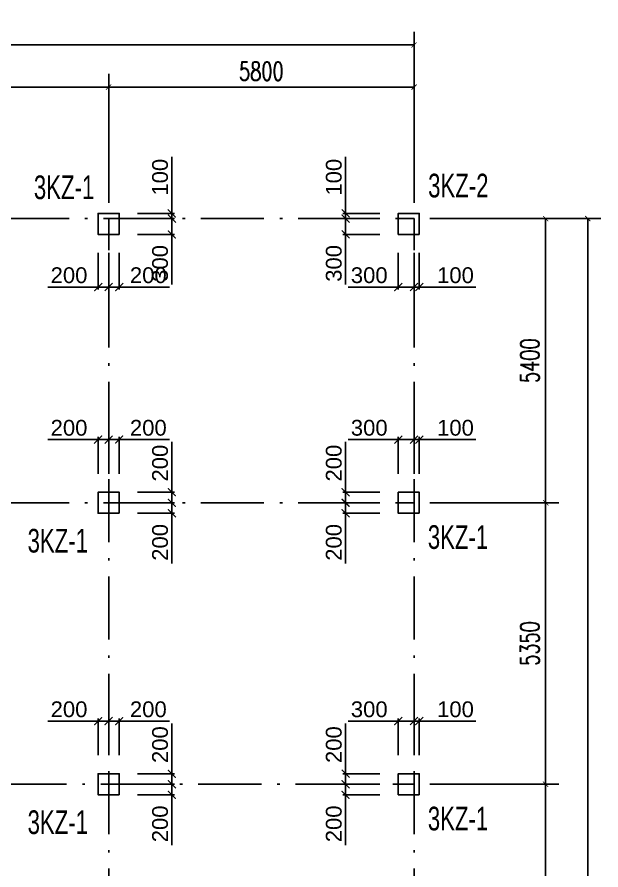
# Model space of a CAD drawing. Header units: millimetres. Extents: x -3831 to 465700, y 39900 to 106100.
# Drawn here: x 164960 to 176050, y 88922 to 105131 of the extents above; entities that cross this region are included whole.
import ezdxf

# ---------------------------------------------------------------- set-up
doc = ezdxf.new("R2010")
doc.units = ezdxf.units.MM
doc.linetypes.add('线型2', pattern=[1850, 1200, -300, 50, -300])
for name, color, linetype in [('AXIS', 3, 'Continuous'), ('column_dim', 90, 'Continuous'), ('DOTE', 10, '线型2')]:
    doc.layers.add(name, color=color, linetype=linetype)
doc.layers.add('S_Cl', color=2, linetype='Continuous', lineweight=25)
doc.layers.add('S_ColumFocus', color=2, linetype='Continuous', lineweight=9)
doc.styles.add('_TCH_DIM_T3', font='SIMPLEX', dxfattribs={"width": 0.705882, "bigfont": 'GBCBIG'})
doc.styles.get("Standard").update_dxf_attribs({"font": 'arial.ttf'})
doc.styles.add('xxxx', font='RIF.ttf')
doc.dimstyles.new('_TCH_ARCH&&100', dxfattribs={"dimtxt": 297.5, "dimasz": 100, "dimexe": 250, "dimexo": 300, "dimgap": 126.25, "dimtad": 1, "dimdec": 0, "dimzin": 0, "dimdsep": 46, "dimtxsty": '_TCH_DIM_T3', "dimblk": 'ARCHTICK', "dimcen": 0.09, "dimclrt": 7, "dimazin": 2, "dimtfac": 1, "dimtdec": 0, "dimtix": 1, "dimtmove": 2, "dimatfit": 3, "dimfxl": 100, "dimtolj": 1, "dimtzin": 0, "dimarcsym": 0})
doc.dimstyles.new('ISO-25', dxfattribs={"dimtxt": 2.5, "dimasz": 2.5, "dimexe": 1.25, "dimexo": 0.625, "dimtad": 1, "dimtxsty": 'Standard', "dimcen": 2.5, "dimadec": 0, "dimazin": 0, "dimtfac": 1, "dimtmove": 0, "dimatfit": 3, "dimfxl": 1, "dimarcsym": 0})

# ---------------------------------------------------------------- blocks, each defined once
blk = doc.blocks.new('_ArchTick')
at = {"color": 0, "linetype": 'ByBlock', "const_width": 0.15}
blk.add_lwpolyline([(-0.5, -0.5), (0.5, 0.5)], dxfattribs=at)
blk = doc.blocks.new('*D1666')
at = {"layer": 'column_dim', "color": 0, "lineweight": -2, "transparency": 16777216}
for p, q in [((171200, 101400), (171200, 102474)), ((171850, 101400), (171150, 101400)), ((171200, 101300), (171200, 101400)), ((171850, 101300), (171150, 101300)), ((171200, 101300), (171200, 101150))]:
    blk.add_line(p, q, dxfattribs=at)
at = {"layer": 'Defpoints', "color": 0, "transparency": 16777216}
for p in [(172200, 101400), (171200, 101300), (172200, 101300)]:
    blk.add_point(p, dxfattribs=at)
at = {"layer": 'column_dim', "color": 0, "lineweight": -2, "transparency": 16777216, "xscale": 150, "yscale": 150, "zscale": 150}
for p, rotation in [((171200, 101400), 270), ((171200, 101300), 90)]:
    blk.add_blockref('_ArchTick', p, dxfattribs=dict(at, rotation=rotation))
at = {"layer": 'column_dim', "color": 7, "transparency": 16777216, "insert": (170977, 102087), "char_height": 300, "attachment_point": 5, "rotation": 90}
blk.add_mtext('100', dxfattribs=at)
blk = doc.blocks.new('*D1667')
at = {"layer": 'column_dim', "color": 0, "lineweight": -2, "transparency": 16777216}
for p, q in [((171850, 101300), (171150, 101300)), ((171200, 101300), (171200, 101000)), ((171850, 101000), (171150, 101000)), ((171200, 101000), (171200, 100048))]:
    blk.add_line(p, q, dxfattribs=at)
at = {"layer": 'Defpoints', "color": 0, "transparency": 16777216}
for p in [(171200, 101300), (172200, 101300), (172200, 101000)]:
    blk.add_point(p, dxfattribs=at)
at = {"layer": 'column_dim', "color": 0, "lineweight": -2, "transparency": 16777216, "xscale": 150, "yscale": 150, "zscale": 150}
for p, rotation in [((171200, 101300), 90), ((171200, 101000), 270)]:
    blk.add_blockref('_ArchTick', p, dxfattribs=dict(at, rotation=rotation))
at = {"layer": 'column_dim', "color": 7, "transparency": 16777216, "insert": (170977, 100449), "char_height": 300, "attachment_point": 5, "rotation": 90}
blk.add_mtext('300', dxfattribs=at)
blk = doc.blocks.new('*D1668')
at = {"layer": 'column_dim', "color": 0, "lineweight": -2, "transparency": 16777216}
for p, q in [((172200, 100650), (172200, 99950)), ((172500, 100650), (172500, 99950)), ((172200, 100000), (171248, 100000)), ((172500, 100000), (172200, 100000))]:
    blk.add_line(p, q, dxfattribs=at)
at = {"layer": 'Defpoints', "color": 0, "transparency": 16777216}
for p in [(172200, 101000), (172500, 101000), (172500, 100000)]:
    blk.add_point(p, dxfattribs=at)
at = {"layer": 'column_dim', "color": 0, "lineweight": -2, "transparency": 16777216, "xscale": 150, "yscale": 150, "zscale": 150, "rotation": 180}
blk.add_blockref('_ArchTick', (172200, 100000), dxfattribs=at)
at = {"layer": 'column_dim', "color": 0, "lineweight": -2, "transparency": 16777216, "xscale": 150, "yscale": 150, "zscale": 150}
blk.add_blockref('_ArchTick', (172500, 100000), dxfattribs=at)
at = {"layer": 'column_dim', "color": 7, "transparency": 16777216, "insert": (171649, 100223), "char_height": 300, "attachment_point": 5}
blk.add_mtext('300', dxfattribs=at)
blk = doc.blocks.new('*D1669')
at = {"layer": 'column_dim', "color": 0, "lineweight": -2, "transparency": 16777216}
for p, q in [((172500, 100650), (172500, 99950)), ((172600, 100650), (172600, 99950)), ((172500, 100000), (172350, 100000)), ((172500, 100000), (172600, 100000)), ((172600, 100000), (173674, 100000))]:
    blk.add_line(p, q, dxfattribs=at)
at = {"layer": 'Defpoints', "color": 0, "transparency": 16777216}
for p in [(172500, 101000), (172600, 101000), (172500, 100000)]:
    blk.add_point(p, dxfattribs=at)
at = {"layer": 'column_dim', "color": 0, "lineweight": -2, "transparency": 16777216, "xscale": 150, "yscale": 150, "zscale": 150}
blk.add_blockref('_ArchTick', (172500, 100000), dxfattribs=at)
at = {"layer": 'column_dim', "color": 0, "lineweight": -2, "transparency": 16777216, "xscale": 150, "yscale": 150, "zscale": 150, "rotation": 180}
blk.add_blockref('_ArchTick', (172600, 100000), dxfattribs=at)
at = {"layer": 'column_dim', "color": 7, "transparency": 16777216, "insert": (173287, 100223), "char_height": 300, "attachment_point": 5}
blk.add_mtext('100', dxfattribs=at)
blk = doc.blocks.new('*D1670')
at = {"layer": 'column_dim', "color": 0, "lineweight": -2, "transparency": 16777216}
for p, q in [((171200, 96100), (171200, 97057)), ((171850, 96100), (171150, 96100)), ((171200, 95900), (171200, 96100)), ((171850, 95900), (171150, 95900))]:
    blk.add_line(p, q, dxfattribs=at)
at = {"layer": 'Defpoints', "color": 0, "transparency": 16777216}
for p in [(172200, 96100), (171200, 95900), (172200, 95900)]:
    blk.add_point(p, dxfattribs=at)
at = {"layer": 'column_dim', "color": 0, "lineweight": -2, "transparency": 16777216, "xscale": 150, "yscale": 150, "zscale": 150}
for p, rotation in [((171200, 96100), 90), ((171200, 95900), 270)]:
    blk.add_blockref('_ArchTick', p, dxfattribs=dict(at, rotation=rotation))
at = {"layer": 'column_dim', "color": 7, "transparency": 16777216, "insert": (170977, 96653), "char_height": 300, "attachment_point": 5, "rotation": 90}
blk.add_mtext('200', dxfattribs=at)
blk = doc.blocks.new('*D1671')
at = {"layer": 'column_dim', "color": 0, "lineweight": -2, "transparency": 16777216}
for p, q in [((171850, 95900), (171150, 95900)), ((171200, 95900), (171200, 95700)), ((171850, 95700), (171150, 95700)), ((171200, 95700), (171200, 94743))]:
    blk.add_line(p, q, dxfattribs=at)
at = {"layer": 'Defpoints', "color": 0, "transparency": 16777216}
for p in [(171200, 95900), (172200, 95900), (172200, 95700)]:
    blk.add_point(p, dxfattribs=at)
at = {"layer": 'column_dim', "color": 0, "lineweight": -2, "transparency": 16777216, "xscale": 150, "yscale": 150, "zscale": 150}
for p, rotation in [((171200, 95900), 90), ((171200, 95700), 270)]:
    blk.add_blockref('_ArchTick', p, dxfattribs=dict(at, rotation=rotation))
at = {"layer": 'column_dim', "color": 7, "transparency": 16777216, "insert": (170977, 95147), "char_height": 300, "attachment_point": 5, "rotation": 90}
blk.add_mtext('200', dxfattribs=at)
blk = doc.blocks.new('*D1672')
at = {"layer": 'column_dim', "color": 0, "lineweight": -2, "transparency": 16777216}
for p, q in [((172500, 97100), (172350, 97100)), ((172500, 96450), (172500, 97150)), ((172500, 97100), (172600, 97100)), ((172600, 96450), (172600, 97150)), ((172600, 97100), (173674, 97100))]:
    blk.add_line(p, q, dxfattribs=at)
at = {"layer": 'Defpoints', "color": 0, "transparency": 16777216}
for p in [(172500, 97100), (172500, 96100), (172600, 96100)]:
    blk.add_point(p, dxfattribs=at)
at = {"layer": 'column_dim', "color": 0, "lineweight": -2, "transparency": 16777216, "xscale": 150, "yscale": 150, "zscale": 150}
blk.add_blockref('_ArchTick', (172500, 97100), dxfattribs=at)
at = {"layer": 'column_dim', "color": 0, "lineweight": -2, "transparency": 16777216, "xscale": 150, "yscale": 150, "zscale": 150, "rotation": 180}
blk.add_blockref('_ArchTick', (172600, 97100), dxfattribs=at)
at = {"layer": 'column_dim', "color": 7, "transparency": 16777216, "insert": (173287, 97323), "char_height": 300, "attachment_point": 5}
blk.add_mtext('100', dxfattribs=at)
blk = doc.blocks.new('*D1673')
at = {"layer": 'column_dim', "color": 0, "lineweight": -2, "transparency": 16777216}
for p, q in [((172200, 97100), (171248, 97100)), ((172200, 96450), (172200, 97150)), ((172500, 97100), (172200, 97100)), ((172500, 96450), (172500, 97150))]:
    blk.add_line(p, q, dxfattribs=at)
at = {"layer": 'Defpoints', "color": 0, "transparency": 16777216}
for p in [(172500, 97100), (172200, 96100), (172500, 96100)]:
    blk.add_point(p, dxfattribs=at)
at = {"layer": 'column_dim', "color": 0, "lineweight": -2, "transparency": 16777216, "xscale": 150, "yscale": 150, "zscale": 150, "rotation": 180}
blk.add_blockref('_ArchTick', (172200, 97100), dxfattribs=at)
at = {"layer": 'column_dim', "color": 0, "lineweight": -2, "transparency": 16777216, "xscale": 150, "yscale": 150, "zscale": 150}
blk.add_blockref('_ArchTick', (172500, 97100), dxfattribs=at)
at = {"layer": 'column_dim', "color": 7, "transparency": 16777216, "insert": (171649, 97323), "char_height": 300, "attachment_point": 5}
blk.add_mtext('300', dxfattribs=at)
blk = doc.blocks.new('*D1674')
at = {"layer": 'column_dim', "color": 0, "lineweight": -2, "transparency": 16777216}
for p, q in [((171200, 90750), (171200, 91707)), ((171850, 90750), (171150, 90750)), ((171200, 90550), (171200, 90750)), ((171850, 90550), (171150, 90550))]:
    blk.add_line(p, q, dxfattribs=at)
at = {"layer": 'Defpoints', "color": 0, "transparency": 16777216}
for p in [(172200, 90750), (171200, 90550), (172200, 90550)]:
    blk.add_point(p, dxfattribs=at)
at = {"layer": 'column_dim', "color": 0, "lineweight": -2, "transparency": 16777216, "xscale": 150, "yscale": 150, "zscale": 150}
for p, rotation in [((171200, 90750), 90), ((171200, 90550), 270)]:
    blk.add_blockref('_ArchTick', p, dxfattribs=dict(at, rotation=rotation))
at = {"layer": 'column_dim', "color": 7, "transparency": 16777216, "insert": (170977, 91303), "char_height": 300, "attachment_point": 5, "rotation": 90}
blk.add_mtext('200', dxfattribs=at)
blk = doc.blocks.new('*D1675')
at = {"layer": 'column_dim', "color": 0, "lineweight": -2, "transparency": 16777216}
for p, q in [((171850, 90550), (171150, 90550)), ((171200, 90550), (171200, 90350)), ((171850, 90350), (171150, 90350)), ((171200, 90350), (171200, 89393))]:
    blk.add_line(p, q, dxfattribs=at)
at = {"layer": 'Defpoints', "color": 0, "transparency": 16777216}
for p in [(171200, 90550), (172200, 90550), (172200, 90350)]:
    blk.add_point(p, dxfattribs=at)
at = {"layer": 'column_dim', "color": 0, "lineweight": -2, "transparency": 16777216, "xscale": 150, "yscale": 150, "zscale": 150}
for p, rotation in [((171200, 90550), 90), ((171200, 90350), 270)]:
    blk.add_blockref('_ArchTick', p, dxfattribs=dict(at, rotation=rotation))
at = {"layer": 'column_dim', "color": 7, "transparency": 16777216, "insert": (170977, 89797), "char_height": 300, "attachment_point": 5, "rotation": 90}
blk.add_mtext('200', dxfattribs=at)
blk = doc.blocks.new('*D1676')
at = {"layer": 'column_dim', "color": 0, "lineweight": -2, "transparency": 16777216}
for p, q in [((172500, 91750), (172350, 91750)), ((172500, 91100), (172500, 91800)), ((172500, 91750), (172600, 91750)), ((172600, 91100), (172600, 91800)), ((172600, 91750), (173674, 91750))]:
    blk.add_line(p, q, dxfattribs=at)
at = {"layer": 'Defpoints', "color": 0, "transparency": 16777216}
for p in [(172500, 91750), (172500, 90750), (172600, 90750)]:
    blk.add_point(p, dxfattribs=at)
at = {"layer": 'column_dim', "color": 0, "lineweight": -2, "transparency": 16777216, "xscale": 150, "yscale": 150, "zscale": 150}
blk.add_blockref('_ArchTick', (172500, 91750), dxfattribs=at)
at = {"layer": 'column_dim', "color": 0, "lineweight": -2, "transparency": 16777216, "xscale": 150, "yscale": 150, "zscale": 150, "rotation": 180}
blk.add_blockref('_ArchTick', (172600, 91750), dxfattribs=at)
at = {"layer": 'column_dim', "color": 7, "transparency": 16777216, "insert": (173287, 91973), "char_height": 300, "attachment_point": 5}
blk.add_mtext('100', dxfattribs=at)
blk = doc.blocks.new('*D1677')
at = {"layer": 'column_dim', "color": 0, "lineweight": -2, "transparency": 16777216}
for p, q in [((172200, 91750), (171248, 91750)), ((172200, 91100), (172200, 91800)), ((172500, 91750), (172200, 91750)), ((172500, 91100), (172500, 91800))]:
    blk.add_line(p, q, dxfattribs=at)
at = {"layer": 'Defpoints', "color": 0, "transparency": 16777216}
for p in [(172500, 91750), (172200, 90750), (172500, 90750)]:
    blk.add_point(p, dxfattribs=at)
at = {"layer": 'column_dim', "color": 0, "lineweight": -2, "transparency": 16777216, "xscale": 150, "yscale": 150, "zscale": 150, "rotation": 180}
blk.add_blockref('_ArchTick', (172200, 91750), dxfattribs=at)
at = {"layer": 'column_dim', "color": 0, "lineweight": -2, "transparency": 16777216, "xscale": 150, "yscale": 150, "zscale": 150}
blk.add_blockref('_ArchTick', (172500, 91750), dxfattribs=at)
at = {"layer": 'column_dim', "color": 7, "transparency": 16777216, "insert": (171649, 91973), "char_height": 300, "attachment_point": 5}
blk.add_mtext('300', dxfattribs=at)
blk = doc.blocks.new('*D1698')
at = {"layer": 'column_dim', "color": 0, "lineweight": -2, "transparency": 16777216}
for p, q in [((167250, 101300), (167950, 101300)), ((167900, 101300), (167900, 101000)), ((167250, 101000), (167950, 101000)), ((167900, 101000), (167900, 100048))]:
    blk.add_line(p, q, dxfattribs=at)
at = {"layer": 'Defpoints', "color": 0, "transparency": 16777216}
for p in [(166900, 101300), (167900, 101300), (166900, 101000)]:
    blk.add_point(p, dxfattribs=at)
at = {"layer": 'column_dim', "color": 0, "lineweight": -2, "transparency": 16777216, "xscale": 150, "yscale": 150, "zscale": 150}
for p, rotation in [((167900, 101300), 90), ((167900, 101000), 270)]:
    blk.add_blockref('_ArchTick', p, dxfattribs=dict(at, rotation=rotation))
at = {"layer": 'column_dim', "color": 7, "transparency": 16777216, "insert": (167677, 100449), "char_height": 300, "attachment_point": 5, "rotation": 90}
blk.add_mtext('300', dxfattribs=at)
blk = doc.blocks.new('*D1699')
at = {"layer": 'column_dim', "color": 0, "lineweight": -2, "transparency": 16777216}
for p, q in [((167900, 101400), (167900, 102474)), ((167250, 101400), (167950, 101400)), ((167900, 101300), (167900, 101400)), ((167250, 101300), (167950, 101300)), ((167900, 101300), (167900, 101150))]:
    blk.add_line(p, q, dxfattribs=at)
at = {"layer": 'Defpoints', "color": 0, "transparency": 16777216}
for p in [(166900, 101400), (166900, 101300), (167900, 101300)]:
    blk.add_point(p, dxfattribs=at)
at = {"layer": 'column_dim', "color": 0, "lineweight": -2, "transparency": 16777216, "xscale": 150, "yscale": 150, "zscale": 150}
for p, rotation in [((167900, 101400), 270), ((167900, 101300), 90)]:
    blk.add_blockref('_ArchTick', p, dxfattribs=dict(at, rotation=rotation))
at = {"layer": 'column_dim', "color": 7, "transparency": 16777216, "insert": (167677, 102087), "char_height": 300, "attachment_point": 5, "rotation": 90}
blk.add_mtext('100', dxfattribs=at)
blk = doc.blocks.new('*D1700')
at = {"layer": 'column_dim', "color": 0, "lineweight": -2, "transparency": 16777216}
for p, q in [((166500, 100650), (166500, 99950)), ((166700, 100650), (166700, 99950)), ((166500, 100000), (165543, 100000)), ((166700, 100000), (166500, 100000))]:
    blk.add_line(p, q, dxfattribs=at)
at = {"layer": 'Defpoints', "color": 0, "transparency": 16777216}
for p in [(166500, 101000), (166700, 101000), (166700, 100000)]:
    blk.add_point(p, dxfattribs=at)
at = {"layer": 'column_dim', "color": 0, "lineweight": -2, "transparency": 16777216, "xscale": 150, "yscale": 150, "zscale": 150, "rotation": 180}
blk.add_blockref('_ArchTick', (166500, 100000), dxfattribs=at)
at = {"layer": 'column_dim', "color": 0, "lineweight": -2, "transparency": 16777216, "xscale": 150, "yscale": 150, "zscale": 150}
blk.add_blockref('_ArchTick', (166700, 100000), dxfattribs=at)
at = {"layer": 'column_dim', "color": 7, "transparency": 16777216, "insert": (165947, 100223), "char_height": 300, "attachment_point": 5}
blk.add_mtext('200', dxfattribs=at)
blk = doc.blocks.new('*D1701')
at = {"layer": 'column_dim', "color": 0, "lineweight": -2, "transparency": 16777216}
for p, q in [((166700, 100650), (166700, 99950)), ((166900, 100650), (166900, 99950)), ((166700, 100000), (166900, 100000)), ((166900, 100000), (167857, 100000))]:
    blk.add_line(p, q, dxfattribs=at)
at = {"layer": 'Defpoints', "color": 0, "transparency": 16777216}
for p in [(166700, 101000), (166900, 101000), (166700, 100000)]:
    blk.add_point(p, dxfattribs=at)
at = {"layer": 'column_dim', "color": 0, "lineweight": -2, "transparency": 16777216, "xscale": 150, "yscale": 150, "zscale": 150, "rotation": 180}
blk.add_blockref('_ArchTick', (166700, 100000), dxfattribs=at)
at = {"layer": 'column_dim', "color": 0, "lineweight": -2, "transparency": 16777216, "xscale": 150, "yscale": 150, "zscale": 150}
blk.add_blockref('_ArchTick', (166900, 100000), dxfattribs=at)
at = {"layer": 'column_dim', "color": 7, "transparency": 16777216, "insert": (167453, 100223), "char_height": 300, "attachment_point": 5}
blk.add_mtext('200', dxfattribs=at)
blk = doc.blocks.new('*D1702')
at = {"layer": 'column_dim', "color": 0, "lineweight": -2, "transparency": 16777216}
for p, q in [((167250, 95900), (167950, 95900)), ((167900, 95900), (167900, 95700)), ((167250, 95700), (167950, 95700)), ((167900, 95700), (167900, 94743))]:
    blk.add_line(p, q, dxfattribs=at)
at = {"layer": 'Defpoints', "color": 0, "transparency": 16777216}
for p in [(166900, 95900), (167900, 95900), (166900, 95700)]:
    blk.add_point(p, dxfattribs=at)
at = {"layer": 'column_dim', "color": 0, "lineweight": -2, "transparency": 16777216, "xscale": 150, "yscale": 150, "zscale": 150}
for p, rotation in [((167900, 95900), 90), ((167900, 95700), 270)]:
    blk.add_blockref('_ArchTick', p, dxfattribs=dict(at, rotation=rotation))
at = {"layer": 'column_dim', "color": 7, "transparency": 16777216, "insert": (167677, 95147), "char_height": 300, "attachment_point": 5, "rotation": 90}
blk.add_mtext('200', dxfattribs=at)
blk = doc.blocks.new('*D1703')
at = {"layer": 'column_dim', "color": 0, "lineweight": -2, "transparency": 16777216}
for p, q in [((167900, 96100), (167900, 97057)), ((167250, 96100), (167950, 96100)), ((167900, 95900), (167900, 96100)), ((167250, 95900), (167950, 95900))]:
    blk.add_line(p, q, dxfattribs=at)
at = {"layer": 'Defpoints', "color": 0, "transparency": 16777216}
for p in [(166900, 96100), (166900, 95900), (167900, 95900)]:
    blk.add_point(p, dxfattribs=at)
at = {"layer": 'column_dim', "color": 0, "lineweight": -2, "transparency": 16777216, "xscale": 150, "yscale": 150, "zscale": 150}
for p, rotation in [((167900, 96100), 90), ((167900, 95900), 270)]:
    blk.add_blockref('_ArchTick', p, dxfattribs=dict(at, rotation=rotation))
at = {"layer": 'column_dim', "color": 7, "transparency": 16777216, "insert": (167677, 96653), "char_height": 300, "attachment_point": 5, "rotation": 90}
blk.add_mtext('200', dxfattribs=at)
blk = doc.blocks.new('*D1704')
at = {"layer": 'column_dim', "color": 0, "lineweight": -2, "transparency": 16777216}
for p, q in [((166700, 96450), (166700, 97150)), ((166700, 97100), (166900, 97100)), ((166900, 96450), (166900, 97150)), ((166900, 97100), (167857, 97100))]:
    blk.add_line(p, q, dxfattribs=at)
at = {"layer": 'Defpoints', "color": 0, "transparency": 16777216}
for p in [(166700, 97100), (166700, 96100), (166900, 96100)]:
    blk.add_point(p, dxfattribs=at)
at = {"layer": 'column_dim', "color": 0, "lineweight": -2, "transparency": 16777216, "xscale": 150, "yscale": 150, "zscale": 150, "rotation": 180}
blk.add_blockref('_ArchTick', (166700, 97100), dxfattribs=at)
at = {"layer": 'column_dim', "color": 0, "lineweight": -2, "transparency": 16777216, "xscale": 150, "yscale": 150, "zscale": 150}
blk.add_blockref('_ArchTick', (166900, 97100), dxfattribs=at)
at = {"layer": 'column_dim', "color": 7, "transparency": 16777216, "insert": (167453, 97323), "char_height": 300, "attachment_point": 5}
blk.add_mtext('200', dxfattribs=at)
blk = doc.blocks.new('*D1705')
at = {"layer": 'column_dim', "color": 0, "lineweight": -2, "transparency": 16777216}
for p, q in [((166500, 97100), (165543, 97100)), ((166500, 96450), (166500, 97150)), ((166700, 97100), (166500, 97100)), ((166700, 96450), (166700, 97150))]:
    blk.add_line(p, q, dxfattribs=at)
at = {"layer": 'Defpoints', "color": 0, "transparency": 16777216}
for p in [(166700, 97100), (166500, 96100), (166700, 96100)]:
    blk.add_point(p, dxfattribs=at)
at = {"layer": 'column_dim', "color": 0, "lineweight": -2, "transparency": 16777216, "xscale": 150, "yscale": 150, "zscale": 150, "rotation": 180}
blk.add_blockref('_ArchTick', (166500, 97100), dxfattribs=at)
at = {"layer": 'column_dim', "color": 0, "lineweight": -2, "transparency": 16777216, "xscale": 150, "yscale": 150, "zscale": 150}
blk.add_blockref('_ArchTick', (166700, 97100), dxfattribs=at)
at = {"layer": 'column_dim', "color": 7, "transparency": 16777216, "insert": (165947, 97323), "char_height": 300, "attachment_point": 5}
blk.add_mtext('200', dxfattribs=at)
blk = doc.blocks.new('*D1706')
at = {"layer": 'column_dim', "color": 0, "lineweight": -2, "transparency": 16777216}
for p, q in [((167250, 90550), (167950, 90550)), ((167900, 90550), (167900, 90350)), ((167250, 90350), (167950, 90350)), ((167900, 90350), (167900, 89393))]:
    blk.add_line(p, q, dxfattribs=at)
at = {"layer": 'Defpoints', "color": 0, "transparency": 16777216}
for p in [(166900, 90550), (167900, 90550), (166900, 90350)]:
    blk.add_point(p, dxfattribs=at)
at = {"layer": 'column_dim', "color": 0, "lineweight": -2, "transparency": 16777216, "xscale": 150, "yscale": 150, "zscale": 150}
for p, rotation in [((167900, 90550), 90), ((167900, 90350), 270)]:
    blk.add_blockref('_ArchTick', p, dxfattribs=dict(at, rotation=rotation))
at = {"layer": 'column_dim', "color": 7, "transparency": 16777216, "insert": (167677, 89797), "char_height": 300, "attachment_point": 5, "rotation": 90}
blk.add_mtext('200', dxfattribs=at)
blk = doc.blocks.new('*D1707')
at = {"layer": 'column_dim', "color": 0, "lineweight": -2, "transparency": 16777216}
for p, q in [((167900, 90750), (167900, 91707)), ((167250, 90750), (167950, 90750)), ((167900, 90550), (167900, 90750)), ((167250, 90550), (167950, 90550))]:
    blk.add_line(p, q, dxfattribs=at)
at = {"layer": 'Defpoints', "color": 0, "transparency": 16777216}
for p in [(166900, 90750), (166900, 90550), (167900, 90550)]:
    blk.add_point(p, dxfattribs=at)
at = {"layer": 'column_dim', "color": 0, "lineweight": -2, "transparency": 16777216, "xscale": 150, "yscale": 150, "zscale": 150}
for p, rotation in [((167900, 90750), 90), ((167900, 90550), 270)]:
    blk.add_blockref('_ArchTick', p, dxfattribs=dict(at, rotation=rotation))
at = {"layer": 'column_dim', "color": 7, "transparency": 16777216, "insert": (167677, 91303), "char_height": 300, "attachment_point": 5, "rotation": 90}
blk.add_mtext('200', dxfattribs=at)
blk = doc.blocks.new('*D1708')
at = {"layer": 'column_dim', "color": 0, "lineweight": -2, "transparency": 16777216}
for p, q in [((166700, 91100), (166700, 91800)), ((166700, 91750), (166900, 91750)), ((166900, 91100), (166900, 91800)), ((166900, 91750), (167857, 91750))]:
    blk.add_line(p, q, dxfattribs=at)
at = {"layer": 'Defpoints', "color": 0, "transparency": 16777216}
for p in [(166700, 91750), (166700, 90750), (166900, 90750)]:
    blk.add_point(p, dxfattribs=at)
at = {"layer": 'column_dim', "color": 0, "lineweight": -2, "transparency": 16777216, "xscale": 150, "yscale": 150, "zscale": 150, "rotation": 180}
blk.add_blockref('_ArchTick', (166700, 91750), dxfattribs=at)
at = {"layer": 'column_dim', "color": 0, "lineweight": -2, "transparency": 16777216, "xscale": 150, "yscale": 150, "zscale": 150}
blk.add_blockref('_ArchTick', (166900, 91750), dxfattribs=at)
at = {"layer": 'column_dim', "color": 7, "transparency": 16777216, "insert": (167453, 91973), "char_height": 300, "attachment_point": 5}
blk.add_mtext('200', dxfattribs=at)
blk = doc.blocks.new('*D1709')
at = {"layer": 'column_dim', "color": 0, "lineweight": -2, "transparency": 16777216}
for p, q in [((166500, 91750), (165543, 91750)), ((166500, 91100), (166500, 91800)), ((166700, 91750), (166500, 91750)), ((166700, 91100), (166700, 91800))]:
    blk.add_line(p, q, dxfattribs=at)
at = {"layer": 'Defpoints', "color": 0, "transparency": 16777216}
for p in [(166700, 91750), (166500, 90750), (166700, 90750)]:
    blk.add_point(p, dxfattribs=at)
at = {"layer": 'column_dim', "color": 0, "lineweight": -2, "transparency": 16777216, "xscale": 150, "yscale": 150, "zscale": 150, "rotation": 180}
blk.add_blockref('_ArchTick', (166500, 91750), dxfattribs=at)
at = {"layer": 'column_dim', "color": 0, "lineweight": -2, "transparency": 16777216, "xscale": 150, "yscale": 150, "zscale": 150}
blk.add_blockref('_ArchTick', (166700, 91750), dxfattribs=at)
at = {"layer": 'column_dim', "color": 7, "transparency": 16777216, "insert": (165947, 91973), "char_height": 300, "attachment_point": 5}
blk.add_mtext('200', dxfattribs=at)
blk = doc.blocks.new('*D2355')
at = {"layer": 'AXIS', "color": 0, "lineweight": -2, "transparency": 16777216}
for p, q in [((100000, 101600), (100000, 104850)), ((172500, 101600), (172500, 104850)), ((100000, 104600), (172500, 104600))]:
    blk.add_line(p, q, dxfattribs=at)
at = {"layer": 'Defpoints', "color": 0, "transparency": 16777216}
for p in [(172500, 104600), (100000, 101300), (172500, 101300)]:
    blk.add_point(p, dxfattribs=at)
at = {"layer": 'AXIS', "color": 0, "lineweight": -2, "transparency": 16777216, "xscale": 100, "yscale": 100, "zscale": 100, "rotation": 180}
blk.add_blockref('_ArchTick', (100000, 104600), dxfattribs=at)
at = {"layer": 'AXIS', "color": 0, "lineweight": -2, "transparency": 16777216, "xscale": 100, "yscale": 100, "zscale": 100}
blk.add_blockref('_ArchTick', (172500, 104600), dxfattribs=at)
at = {"layer": 'AXIS', "color": 7, "transparency": 16777216, "insert": (136250, 104901.25), "char_height": 350, "attachment_point": 5, "style": '_TCH_DIM_T3'}
blk.add_mtext('\\A1;72500', dxfattribs=at)
blk = doc.blocks.new('*D2365')
at = {"layer": 'AXIS', "color": 0, "lineweight": -2, "transparency": 16777216}
for p, q in [((160900, 101600), (160900, 104050)), ((166700, 101600), (166700, 104050)), ((160900, 103800), (166700, 103800))]:
    blk.add_line(p, q, dxfattribs=at)
at = {"layer": 'Defpoints', "color": 0, "transparency": 16777216}
for p in [(166700, 103800), (160900, 101300), (166700, 101300)]:
    blk.add_point(p, dxfattribs=at)
at = {"layer": 'AXIS', "color": 0, "lineweight": -2, "transparency": 16777216, "xscale": 100, "yscale": 100, "zscale": 100, "rotation": 180}
blk.add_blockref('_ArchTick', (160900, 103800), dxfattribs=at)
at = {"layer": 'AXIS', "color": 0, "lineweight": -2, "transparency": 16777216, "xscale": 100, "yscale": 100, "zscale": 100}
blk.add_blockref('_ArchTick', (166700, 103800), dxfattribs=at)
at = {"layer": 'AXIS', "color": 7, "transparency": 16777216, "insert": (163800, 104101.25), "char_height": 350, "attachment_point": 5, "style": '_TCH_DIM_T3'}
blk.add_mtext('\\A1;5800', dxfattribs=at)
blk = doc.blocks.new('*D2366')
at = {"layer": 'AXIS', "color": 0, "lineweight": -2, "transparency": 16777216}
for p, q in [((166700, 101600), (166700, 104050)), ((172500, 101600), (172500, 104050)), ((166700, 103800), (172500, 103800))]:
    blk.add_line(p, q, dxfattribs=at)
at = {"layer": 'Defpoints', "color": 0, "transparency": 16777216}
for p in [(172500, 103800), (166700, 101300), (172500, 101300)]:
    blk.add_point(p, dxfattribs=at)
at = {"layer": 'AXIS', "color": 0, "lineweight": -2, "transparency": 16777216, "xscale": 100, "yscale": 100, "zscale": 100, "rotation": 180}
blk.add_blockref('_ArchTick', (166700, 103800), dxfattribs=at)
at = {"layer": 'AXIS', "color": 0, "lineweight": -2, "transparency": 16777216, "xscale": 100, "yscale": 100, "zscale": 100}
blk.add_blockref('_ArchTick', (172500, 103800), dxfattribs=at)
at = {"layer": 'AXIS', "color": 7, "transparency": 16777216, "insert": (169600, 104101.25), "char_height": 350, "attachment_point": 5, "style": '_TCH_DIM_T3'}
blk.add_mtext('\\A1;5800', dxfattribs=at)
blk = doc.blocks.new('*D2375')
at = {"layer": 'AXIS', "color": 0, "lineweight": -2, "transparency": 16777216}
for p, q in [((172800, 101300), (176050, 101300)), ((175800, 60000), (175800, 101300)), ((172800, 60000), (176050, 60000))]:
    blk.add_line(p, q, dxfattribs=at)
at = {"layer": 'Defpoints', "color": 0, "transparency": 16777216}
for p in [(172500, 101300), (175800, 101300), (172500, 60000)]:
    blk.add_point(p, dxfattribs=at)
at = {"layer": 'AXIS', "color": 0, "lineweight": -2, "transparency": 16777216, "xscale": 100, "yscale": 100, "zscale": 100}
for p, rotation in [((175800, 101300), 90), ((175800, 60000), 270)]:
    blk.add_blockref('_ArchTick', p, dxfattribs=dict(at, rotation=rotation))
at = {"layer": 'AXIS', "color": 7, "transparency": 16777216, "insert": (175498.75, 80650), "char_height": 350, "attachment_point": 5, "rotation": 90, "style": '_TCH_DIM_T3'}
blk.add_mtext('\\A1;41300', dxfattribs=at)
blk = doc.blocks.new('*D2380')
at = {"layer": 'AXIS', "color": 0, "lineweight": -2, "transparency": 16777216}
for p, q in [((172800, 90550), (175250, 90550)), ((175000, 82450), (175000, 90550)), ((172800, 82450), (175250, 82450))]:
    blk.add_line(p, q, dxfattribs=at)
at = {"layer": 'Defpoints', "color": 0, "transparency": 16777216}
for p in [(172500, 90550), (175000, 90550), (172500, 82450)]:
    blk.add_point(p, dxfattribs=at)
at = {"layer": 'AXIS', "color": 0, "lineweight": -2, "transparency": 16777216, "xscale": 100, "yscale": 100, "zscale": 100}
for p, rotation in [((175000, 90550), 90), ((175000, 82450), 270)]:
    blk.add_blockref('_ArchTick', p, dxfattribs=dict(at, rotation=rotation))
at = {"layer": 'AXIS', "color": 7, "transparency": 16777216, "insert": (174698.75, 86500), "char_height": 350, "attachment_point": 5, "rotation": 90, "style": '_TCH_DIM_T3'}
blk.add_mtext('\\A1;8100', dxfattribs=at)
blk = doc.blocks.new('*D2381')
at = {"layer": 'AXIS', "color": 0, "lineweight": -2, "transparency": 16777216}
for p, q in [((172800, 95900), (175250, 95900)), ((175000, 90550), (175000, 95900)), ((172800, 90550), (175250, 90550))]:
    blk.add_line(p, q, dxfattribs=at)
at = {"layer": 'Defpoints', "color": 0, "transparency": 16777216}
for p in [(172500, 95900), (175000, 95900), (172500, 90550)]:
    blk.add_point(p, dxfattribs=at)
at = {"layer": 'AXIS', "color": 0, "lineweight": -2, "transparency": 16777216, "xscale": 100, "yscale": 100, "zscale": 100}
for p, rotation in [((175000, 95900), 90), ((175000, 90550), 270)]:
    blk.add_blockref('_ArchTick', p, dxfattribs=dict(at, rotation=rotation))
at = {"layer": 'AXIS', "color": 7, "transparency": 16777216, "insert": (174698.75, 93225), "char_height": 350, "attachment_point": 5, "rotation": 90, "style": '_TCH_DIM_T3'}
blk.add_mtext('\\A1;5350', dxfattribs=at)
blk = doc.blocks.new('*D2382')
at = {"layer": 'AXIS', "color": 0, "lineweight": -2, "transparency": 16777216}
for p, q in [((172800, 101300), (175250, 101300)), ((175000, 95900), (175000, 101300)), ((172800, 95900), (175250, 95900))]:
    blk.add_line(p, q, dxfattribs=at)
at = {"layer": 'Defpoints', "color": 0, "transparency": 16777216}
for p in [(172500, 101300), (175000, 101300), (172500, 95900)]:
    blk.add_point(p, dxfattribs=at)
at = {"layer": 'AXIS', "color": 0, "lineweight": -2, "transparency": 16777216, "xscale": 100, "yscale": 100, "zscale": 100}
for p, rotation in [((175000, 101300), 90), ((175000, 95900), 270)]:
    blk.add_blockref('_ArchTick', p, dxfattribs=dict(at, rotation=rotation))
at = {"layer": 'AXIS', "color": 7, "transparency": 16777216, "insert": (174698.75, 98600), "char_height": 350, "attachment_point": 5, "rotation": 90, "style": '_TCH_DIM_T3'}
blk.add_mtext('\\A1;5400', dxfattribs=at)

msp = doc.modelspace()

# ---------------------------------------------------------------- linework, layer by layer
at = {"layer": 'DOTE'}
for p, q in [((100000, 101300), (172500, 101300)), ((166700, 60000), (166700, 101300)), ((172500, 60000), (172500, 101300)), ((100000, 95900), (172500, 95900)), ((131400, 90550), (172500, 90550))]:
    msp.add_line(p, q, dxfattribs=at)
at = {"layer": 'S_Cl'}
for points in [[(166900, 101000), (166900, 101400), (166500, 101400), (166500, 101000)], [(172600, 101000), (172600, 101400), (172200, 101400), (172200, 101000)], [(166900, 95700), (166900, 96100), (166500, 96100), (166500, 95700)], [(172600, 95700), (172600, 96100), (172200, 96100), (172200, 95700)], [(166900, 90350), (166900, 90750), (166500, 90750), (166500, 90350)], [(172600, 90350), (172600, 90750), (172200, 90750), (172200, 90350)]]:
    msp.add_lwpolyline(points, close=True, dxfattribs=at)

# ---------------------------------------------------------------- texts
at = {"layer": 'S_ColumFocus', "char_height": 450, "attachment_point": 5, "style": 'xxxx'}
for s, insert, width in [('{\\W0.7;3KZ-1}', (165852.71068, 101891.84657), 837.5), ('{\\W0.7;3KZ-2}', (173341.32576, 101925.25519), 1013.375), ('{\\W0.7;3KZ-1}', (173335.68822, 95245.0687), 1013.375), ('{\\W0.7;3KZ-1}', (165733.58697, 95175.64027), 845.875), ('{\\W0.7;3KZ-1}', (173335.68822, 89895.0687), 1013.375), ('{\\W0.7;3KZ-1}', (165733.58697, 89825.64027), 845.875)]:
    msp.add_mtext(s, dxfattribs=dict(at, insert=insert, width=width))

# ---------------------------------------------------------------- dimensions: what is measured, and where the dimension line sits
at = {"layer": 'AXIS'}
for p1, p2, distance, picture, middle in [((100000, 101300), (172500, 101300), 3300, '*D2355', (136250, 104901.25)), ((160900, 101300), (166700, 101300), 2500, '*D2365', (163800, 104101.25)), ((166700, 101300), (172500, 101300), 2500, '*D2366', (169600, 104101.25)), ((172500, 60000), (172500, 101300), -3300, '*D2375', (175498.75, 80650)), ((172500, 95900), (172500, 101300), -2500, '*D2382', (174698.75, 98600)), ((172500, 90550), (172500, 95900), -2500, '*D2381', (174698.75, 93225)), ((172500, 82450), (172500, 90550), -2500, '*D2380', (174698.75, 86500))]:
    dim = msp.add_aligned_dim(p1=p1, p2=p2, distance=distance, dimstyle='_TCH_ARCH&&100', override={"dimtxt": 350}, dxfattribs=at)
    dim.commit()
    dim.dimension.update_dxf_attribs({"geometry": picture, "text_midpoint": middle})
at = {"layer": 'column_dim'}
for p1, p2, distance, picture, middle in [((166900, 101400), (166900, 101300), 1000, '*D1699', (167676.8281, 102086.78035)), ((172200, 101400), (172200, 101300), -1000, '*D1666', (170976.8281, 102086.78035)), ((166900, 101000), (166900, 101300), -1000, '*D1698', (167676.72578, 100449.20191)), ((172200, 101000), (172200, 101300), 1000, '*D1667', (170976.72578, 100449.20191)), ((166500, 101000), (166700, 101000), -1000, '*D1700', (165946.54161, 100223.1719)), ((166900, 101000), (166700, 101000), 1000, '*D1701', (167453.45839, 100223.1719)), ((172200, 101000), (172500, 101000), -1000, '*D1668', (171649.20191, 100223.27422)), ((172600, 101000), (172500, 101000), 1000, '*D1669', (173286.78035, 100223.1719)), ((166500, 96100), (166700, 96100), 1000, '*D1705', (165946.54161, 97323.1719)), ((166900, 96100), (166700, 96100), -1000, '*D1704', (167453.45839, 97323.1719)), ((172200, 96100), (172500, 96100), 1000, '*D1673', (171649.20191, 97323.27422)), ((172600, 96100), (172500, 96100), -1000, '*D1672', (173286.78035, 97323.1719)), ((166900, 96100), (166900, 95900), 1000, '*D1703', (167676.8281, 96653.45839)), ((172200, 96100), (172200, 95900), -1000, '*D1670', (170976.8281, 96653.45839)), ((166900, 95700), (166900, 95900), -1000, '*D1702', (167676.8281, 95146.54161)), ((172200, 95700), (172200, 95900), 1000, '*D1671', (170976.8281, 95146.54161)), ((166500, 90750), (166700, 90750), 1000, '*D1709', (165946.54161, 91973.1719)), ((166900, 90750), (166700, 90750), -1000, '*D1708', (167453.45839, 91973.1719)), ((172200, 90750), (172500, 90750), 1000, '*D1677', (171649.20191, 91973.27422)), ((172600, 90750), (172500, 90750), -1000, '*D1676', (173286.78035, 91973.1719)), ((166900, 90750), (166900, 90550), 1000, '*D1707', (167676.8281, 91303.45839)), ((172200, 90750), (172200, 90550), -1000, '*D1674', (170976.8281, 91303.45839)), ((166900, 90350), (166900, 90550), -1000, '*D1706', (167676.8281, 89796.54161)), ((172200, 90350), (172200, 90550), 1000, '*D1675', (170976.8281, 89796.54161))]:
    dim = msp.add_aligned_dim(p1=p1, p2=p2, distance=distance, dimstyle='ISO-25', override={"dimtxt": 300, "dimasz": 150, "dimexe": 50, "dimexo": 350, "dimgap": 70, "dimjust": 1, "dimblk1": 'ArchTick', "dimblk2": 'ArchTick', "dimsah": 1, "dimclrt": 7}, dxfattribs=at)
    dim.commit()
    dim.dimension.update_dxf_attribs({"geometry": picture, "text_midpoint": middle})

doc.saveas('drawing.dxf')
